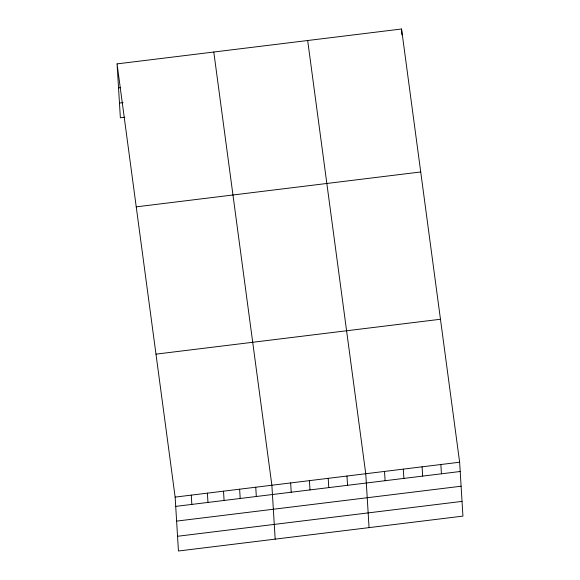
<?xml version="1.0" encoding="UTF-8"?>
<svg xmlns="http://www.w3.org/2000/svg" width="580" height="580" viewBox="0 0 580 580"><rect width="100%" height="100%" fill="white"/><g stroke="black" fill="none" stroke-linecap="round" stroke-linejoin="round"><path stroke-width="0.87" d="M117.066 63.887L401.556 29L459.635 462.216L462.934 516.113L178.444 551L175.145 497.103L117.066 63.887L120.365 117.784L124.838 117.232M118.537 87.892L120.328 87.667M119.465 103.059L123.047 102.616M136.235 206.85L420.725 171.963M155.984 354.141L440.466 319.254M175.145 497.103L459.635 462.216M175.718 506.384L460.208 471.497M176.617 521.108L461.107 486.221M177.545 536.275L462.035 501.388M307.675 40.513L365.755 473.729L369.054 527.626M213.795 52.026L271.875 485.242L275.174 539.139M440.858 464.522L441.431 473.802M401.556 29L401.918 34.901M422.088 466.82L422.653 476.1M403.31 469.126L403.876 478.406M384.533 471.424L385.098 480.704M346.978 476.035L347.55 485.308M328.2 478.333L328.773 487.613M309.43 480.639L309.995 489.919M290.652 482.937L291.218 492.217M255.751 487.214L256.324 496.495M239.634 489.194L240.2 498.474M223.51 491.173L224.083 500.453M207.393 493.145L207.959 502.425M191.269 495.124L191.835 504.404"/></g></svg>
